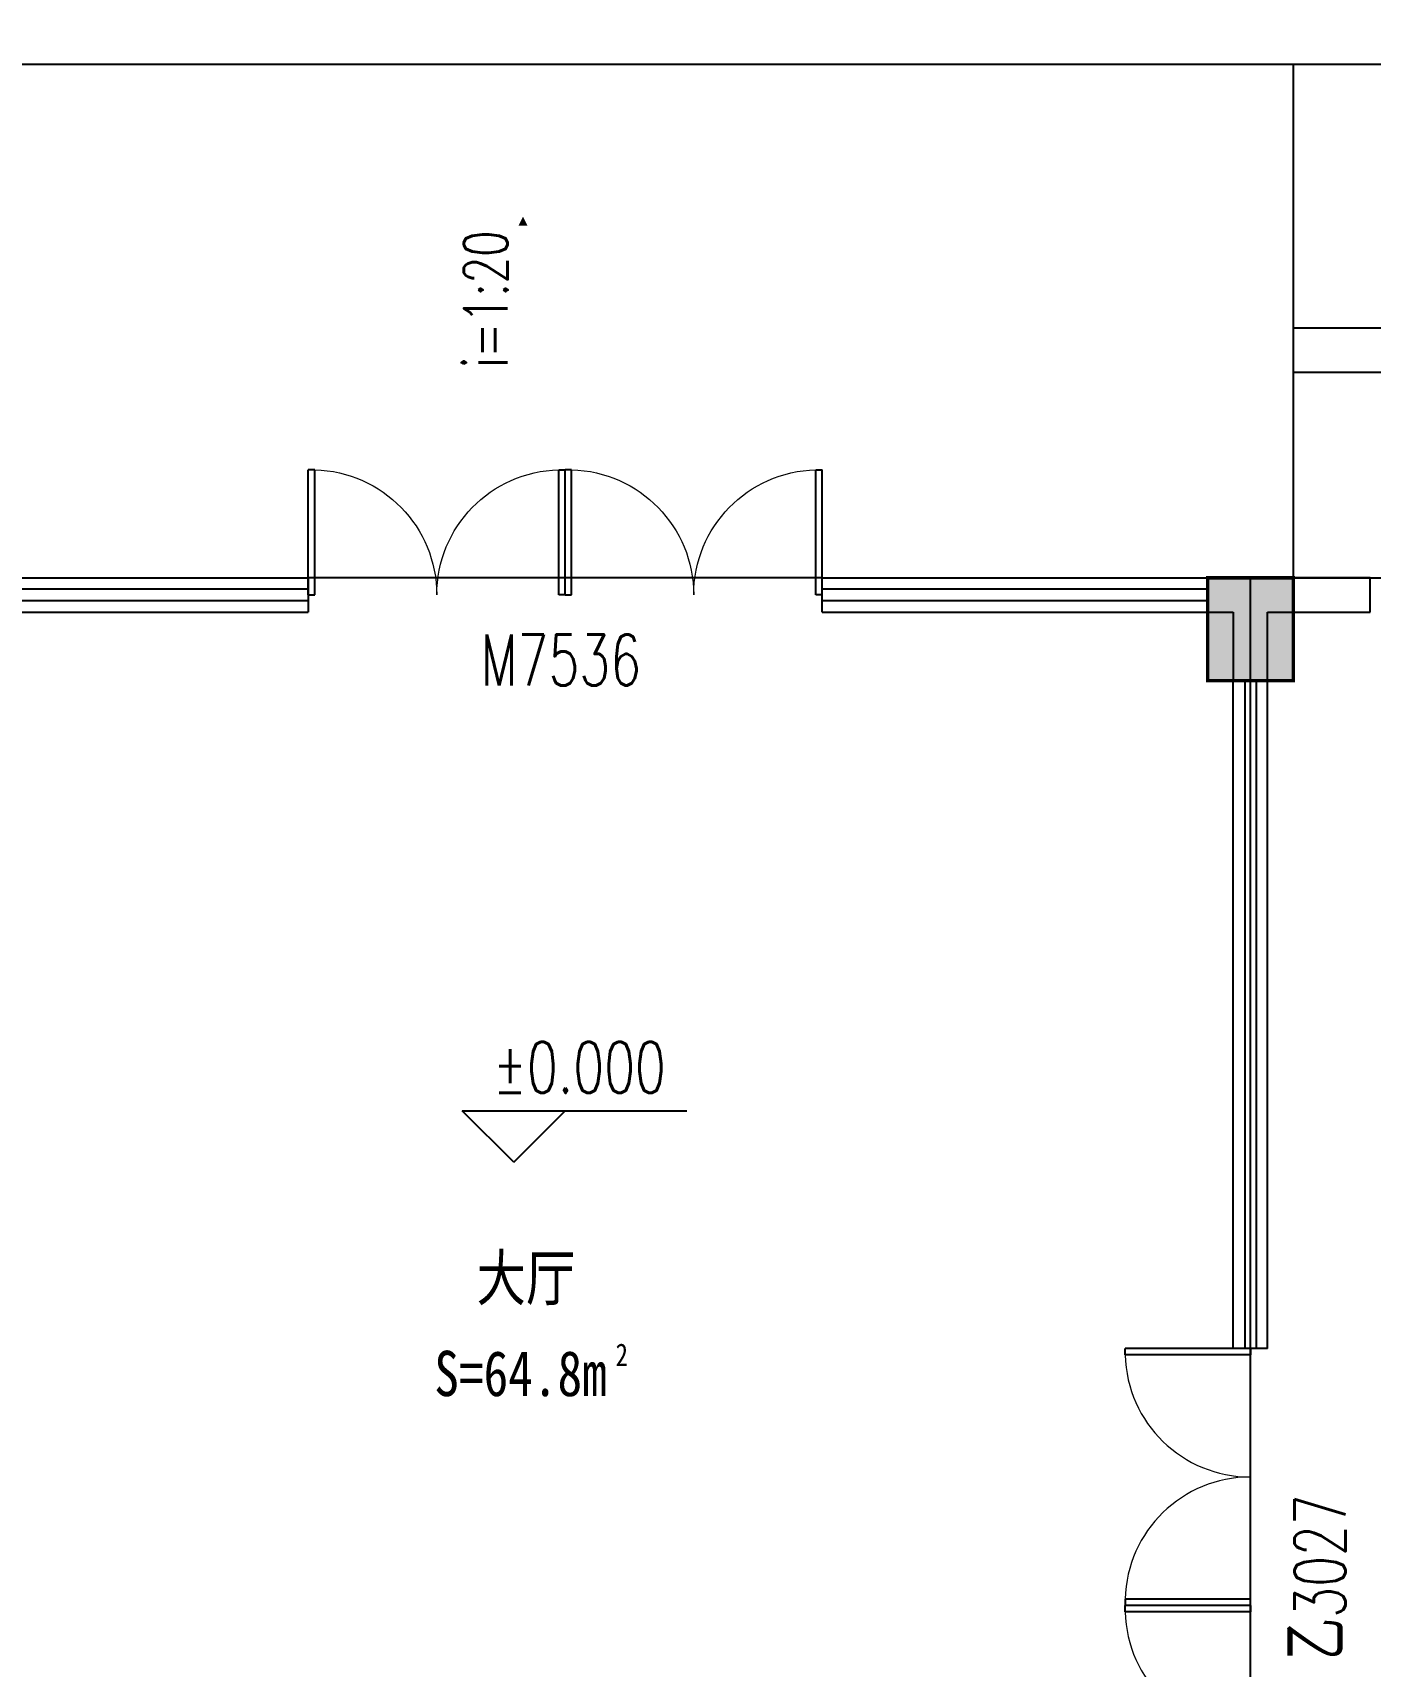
# Model space of a CAD drawing. Extents: x -6243262 to 3079315, y -2914302 to 172723.
# Drawn here: x -6220338 to -6212530, y -671504 to -661965 of the extents above; entities that cross this region are included whole.
import ezdxf

# ---------------------------------------------------------------- set-up
doc = ezdxf.new("R2010")
doc.units = 0
doc.header["$LTSCALE"] = 1000
for name, color, linetype in [('0-柱网', 2, 'Continuous'), ('DOOR_FIRE_TEXT', 7, 'Continuous'), ('WINDOW_TEXT', 7, 'Continuous')]:
    doc.layers.add(name, color=color, linetype=linetype)
doc.styles.add('-宋体', font='', dxfattribs={"width": 0.8})
doc.styles.add('_TCH_DIM', font='SIMPLEX', dxfattribs={"bigfont": 'GBCBIG'})
doc.styles.add('_TCH_WINDOW', font='SIMPLEX', dxfattribs={"height": 3.5, "bigfont": 'GBCBIG'})
doc.styles.get('-宋体').set_extended_font_data('SimSun')

# ---------------------------------------------------------------- blocks, each defined once
blk = doc.blocks.new('1#柱网')
at = {"layer": '0-柱网'}
blk.add_hatch(color=0, dxfattribs=at).paths.add_polyline_path([(517855.0369501361, 93967.18704769581), (517855.0369501361, 93367.18704769581), (518355.0369501361, 93367.18704769581), (518355.0369501361, 93967.18704769581)])
at = {"layer": '0-柱网', "color": 0, "const_width": 20}
blk.add_lwpolyline([(517855.0369501361, 93967.18704769581), (517855.0369501361, 93367.18704769581), (518355.0369501361, 93367.18704769581), (518355.0369501361, 93967.18704769581), (517855.0369501361, 93967.18704769581)], dxfattribs=at)
blk = doc.blocks.new('$DorLib2D$00000002')
at = {"color": 0}
for p, q in [((-0.5, -5.684341886080802e-17), (-0.5000000000000007, 0.4875)), ((-0.4750000000000007, 0.4875), (-0.5000000000000007, 0.4875)), ((-0.475, -2.842170943040401e-17), (-0.4750000000000007, 0.4875)), ((0.475, -2.842170943040401e-17), (0.4750000000000007, 0.4875)), ((0.4750000000000007, 0.4875), (0.5000000000000007, 0.4875)), ((0.5, -5.684341886080802e-17), (0.5000000000000007, 0.4875)), ((-0.5, -5.684341886080802e-17), (-0.475, -2.842170943040401e-17)), ((0.5, -5.684341886080802e-17), (0.475, -2.842170943040401e-17))]:
    blk.add_line(p, q, dxfattribs=at)
at = {"color": 0, "lineweight": 13}
for centre, start, end in [((-0.4875, -4.263256414560601e-17), 0, 88.53071641864632), ((0.4875, -4.263256414560601e-17), 91.4692835813537, 180)]:
    blk.add_arc(centre, 0.4875, start, end, dxfattribs=at)
blk = doc.blocks.new('$WINLIB2D$00000001')
at = {"color": 0}
for points in [[(-0.4999999999999964, 0.5000000000000142), (-0.4999999999999964, -0.4999999999999858)], [(-0.4999999999999964, 0.5000000000000142), (0.5000000000000036, 0.5000000000000142)], [(0.5000000000000036, -0.4999999999999858), (0.5000000000000036, 0.5000000000000142)], [(0.5000000000000036, 0.1666666666666714), (-0.4999999999999964, 0.1666666666666714)], [(0.5000000000000036, -0.1666666666666572), (-0.4999999999999964, -0.1666666666666572)], [(-0.4999999999999964, -0.4999999999999858), (0.5000000000000036, -0.4999999999999858)]]:
    blk.add_lwpolyline(points, dxfattribs=at)

msp = doc.modelspace()

# ---------------------------------------------------------------- linework, layer by layer
at = {"color": 8}
for p, q in [((-6217229.57164366, -665148.080490266), (-6218729.57164366, -665148.080490266)), ((-6215729.57164366, -665148.080490266), (-6217229.57164366, -665148.080490266)), ((-6213229.57164366, -665148.080490266), (-6213479.571643677, -665148.0804902954)), ((-6213479.571643677, -665148.0804902954), (-6213479.571643678, -665348.0804902845)), ((-6212529.571643678, -665148.0804902626), (-6213229.57164366, -665148.080490266)), ((-6212529.571643677, -665348.0804902948), (-6212529.571643678, -665148.0804902626)), ((-6213479.571643678, -665348.0804902845), (-6213329.571643677, -665348.0804902344)), ((-6213329.571643677, -665348.0804902344), (-6213329.571643646, -665748.0804901123)), ((-6213129.571643677, -665348.0804902954), (-6212529.571643677, -665348.0804902948)), ((-6213129.571643649, -665748.0804901123), (-6213129.571643677, -665348.0804902954)), ((-6213329.571643646, -665748.0804901123), (-6213129.571643649, -665748.0804901123)), ((-6217530.222559202, -668560.1814944588), (-6217830.222559202, -668260.1814944588)), ((-6217830.222559202, -668260.1814944588), (-6216520.387415695, -668260.1814944588)), ((-6217530.222559202, -668560.1814944588), (-6217230.222559202, -668260.1814944588))]:
    msp.add_line(p, q, dxfattribs=at)
at = {"color": 8, "flags": 128}
msp.add_lwpolyline([(-6243262.115023861, -665046.0194099934, -0.2626626455700372), (-6238126.239534104, -662148.0804895434), (-6205083.314731449, -662148.0804906749), (-6205083.314732226, -656148.0804911106)], format="xyb", dxfattribs=at)
at = {"color": 8}
for points in [[(-6221479.571643656, -665148.0804902642), (-6221479.571643656, -662148.0804902642), (-6212979.57164366, -662148.0804902642), (-6212979.571643656, -665148.0804902567)], [(-6212979.571643658, -663688.080490266), (-6197249.571643654, -663688.080490266)], [(-6212979.571643658, -663948.080490266), (-6197249.571643654, -663948.080490266)]]:
    msp.add_lwpolyline(points, dxfattribs=at)
msp.add_lwpolyline([(-6217475.949082855, -663922.0610002959, 0, 0, 0), (-6217475.949082857, -662891.8414596232, 0, 53.33333333333334, 0), (-6217475.949082857, -663091.8414596232, 0, 0, 0)], format="xyseb", dxfattribs=at)
msp.add_lwpolyline([(-6213229.57164366, -665148.0804902642), (-6197129.571643656, -665148.0804902642), (-6197129.571643656, -679348.0804902661), (-6213229.57164366, -679348.0804902661)], close=True, dxfattribs=at)

# ---------------------------------------------------------------- block references
ref = msp.add_blockref('$DorLib2D$00000002', (-6217979.57164366, -665248.080490266), dxfattribs=dict(at, xscale=1500, yscale=-1500, zscale=200, rotation=180))
ref.add_attrib('A', 'M7536', (-6217723.016059875, -665776.7255951611), dxfattribs={"layer": 'WINDOW_TEXT', "color": 8, "height": 297.5, "style": '_TCH_WINDOW', "width": 0.7058823529411765})
at = {"color": 8, "zscale": 200}
for name, p, xscale, yscale, rotation in [('$DorLib2D$00000002', (-6216479.57164366, -665248.080490266), 1500, -1500, 180), ('$WINLIB2D$00000001', (-6219854.571643658, -665248.080490266), -2249.999999995431, 200, 180), ('$WINLIB2D$00000001', (-6214604.571643658, -665248.080490266), -2250.000000004569, 200, 180), ('$WINLIB2D$00000001', (-6213229.57164366, -667698.0804902557), 3900.000000002212, -200, 90), ('$DorLib2D$00000002', (-6213229.57164366, -670398.080490266), 1500, 1500, 90), ('$DorLib2D$00000002', (-6213229.57164366, -671898.080490266), 1500, 1500, 90)]:
    msp.add_blockref(name, p, dxfattribs=dict(at, xscale=xscale, yscale=yscale, rotation=rotation))
at = {"color": 8}
msp.add_blockref('1#柱网', (-6731334.608593792, -759115.2675379601), dxfattribs=at)

# ---------------------------------------------------------------- texts
at = {"color": 7, "style": '_TCH_DIM', "width": 0.7058823529411765}
msp.add_text('i=1:20', height=255, rotation=90.00000000010357, dxfattribs=at).set_placement((-6217565.949082855, -663922.0610002959))
msp.add_text('%%P0.000', height=297.5, dxfattribs=at).set_placement((-6217650.387415695, -668155.1814944588))
at = {"color": 8, "style": '-宋体', "width": 0.8}
for s, height, p in [('大厅', 264.3459915611814, (-6217747.454059153, -669367.2126231727)), ('2', 132.1729957805907, (-6216935.199031838, -669750.7920832569)), ('S=64.8m', 264.3459915611814, (-6217993.764432682, -669925.7920832569))]:
    msp.add_text(s, height=height, dxfattribs=at).set_placement(p)
at = {"layer": 'DOOR_FIRE_TEXT', "color": 8, "style": '_TCH_WINDOW', "width": 0.7058823529411765}
msp.add_text('3027', height=297.5, rotation=90, dxfattribs=at).set_placement((-6212674.676538765, -671219.6875034996))
at = {"layer": 'DOOR_FIRE_TEXT', "color": 8, "style": '_TCH_WINDOW'}
msp.add_text('乙', height=337.5886524822695, rotation=90, dxfattribs=at).set_placement((-6212674.676538765, -671465.4321843507))

doc.saveas('drawing.dxf')
